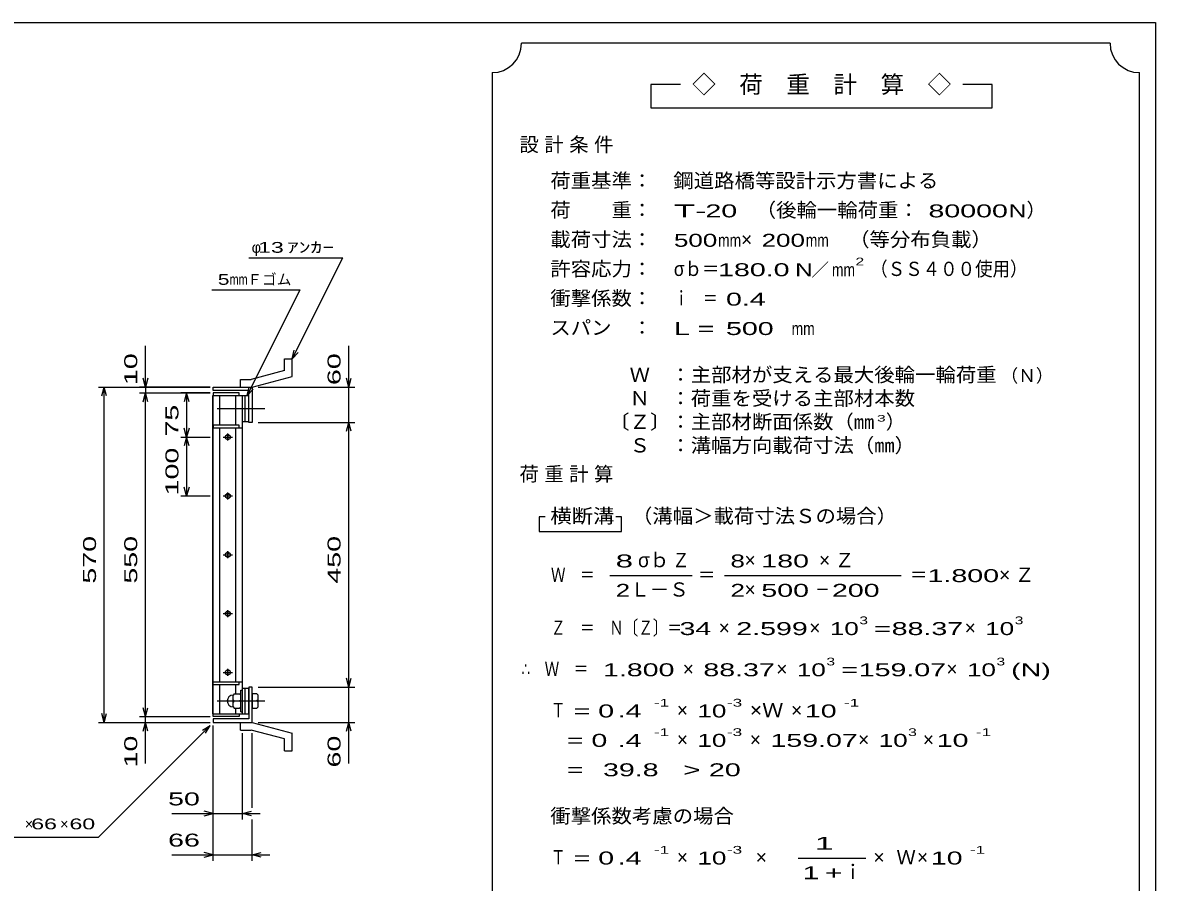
# Model space of a CAD drawing. Units: millimetres, scale not verified. Extents: x -1820 to 1731, y -1282 to 1054.
# Drawn here: x -194 to 1731, y -408 to 1054 of the extents above; entities that cross this region are included whole.
import ezdxf
from ezdxf.enums import TextEntityAlignment as Align

# ---------------------------------------------------------------- set-up
doc = ezdxf.new("R2010")
doc.units = ezdxf.units.MM
doc.header["$LTSCALE"] = 10
doc.linetypes.add('CHAIN', pattern=[18.5, 12, -1.5, 3.5, -1.5])
for name, color, linetype, lineweight in [('0_2', 150, 'Continuous', 25), ('16', 3, 'Continuous', 25), ('19', 6, 'Continuous', 25), ('22', 4, 'Continuous', 25), ('24', 2, 'Continuous', 25)]:
    doc.layers.add(name, color=color, linetype=linetype, lineweight=lineweight)
doc.styles.add('ベクトル', font='')
doc.styles.get('ベクトル').set_extended_font_data('ベクトル')

msp = doc.modelspace()

# ---------------------------------------------------------------- linework, layer by layer
at = {"layer": '0_2'}
for p, q in [((-1729, 1053.5), (1731, 1053.5)), ((1731, 1053.5), (1731, -1146.5))]:
    msp.add_line(p, q, dxfattribs=at)
at = {"layer": '16'}
for p, q in [((174, 424), (130, 424)), ((130, 424), (130, 419.5)), ((174, 419.5), (174, 424)), ((129.3, -121.5), (129.3, 419.5)), ((129.3, 419.5), (130, 419.5)), ((130, 419.5), (174, 419.5)), ((130, -121.5), (130, 419.5)), ((130, 419.5), (180, 419.5)), ((141.5, 369.5), (141.5, 419.5)), ((168.5, 369.5), (168.5, 419.5)), ((180, -121.5), (180, 419.5)), ((180, 419.5), (184.5, 419.5)), ((184.5, 375.5), (184.5, 419.5)), ((184.5, 419.5), (190.5, 419.5)), ((190.5, 375.5), (190.5, 419.5)), ((130, 369.5), (130, 365)), ((174, 369.5), (130, 369.5)), ((174, 365), (174, 369.5)), ((180, 375.5), (184.5, 375.5)), ((184.5, 375.5), (190.5, 375.5)), ((130, 365), (180, 365)), ((141.5, -67), (141.5, 365)), ((147, 349), (163, 349)), ((153, 352), (157, 352)), ((155, 343), (155, 355)), ((168.5, -67), (168.5, 365)), ((153, 346), (157, 346)), ((153, 252), (157, 252)), ((155, 243), (155, 255)), ((147, 249), (163, 249)), ((153, 246), (157, 246)), ((155, 143), (155, 155)), ((147, 149), (163, 149)), ((153, 152), (157, 152)), ((153, 146), (157, 146)), ((147, 49), (163, 49)), ((153, 52), (157, 52)), ((153, 46), (157, 46)), ((155, 43), (155, 55)), ((147, -51), (163, -51)), ((153, -48), (157, -48)), ((153, -54), (157, -54)), ((155, -57), (155, -45)), ((130, -71.5), (130, -67)), ((130, -67), (180, -67)), ((130, -71.5), (174, -71.5)), ((141.5, -121.5), (141.5, -71.5)), ((168.5, -86.5), (168.5, -71.5)), ((174, -71.5), (174, -67)), ((166, -87.5), (164, -89.5)), ((164, -109.5), (164, -89.5)), ((166, -87.5), (175, -87.5)), ((177, -89.5), (175, -87.5)), ((177, -118), (177, -81)), ((177, -81), (180, -81)), ((180, -77.5), (184.5, -77.5)), ((180, -118), (180, -81)), ((184.5, -121.5), (184.5, -77.5)), ((184.5, -77.5), (190.5, -77.5)), ((190.5, -121.5), (190.5, -77.5)), ((166, -99.5), (164, -97.5)), ((166, -99.5), (164, -101.5)), ((164, -109.5), (166, -111.5)), ((166, -99.5), (175, -99.5)), ((166, -111.5), (175, -111.5)), ((168.5, -121.5), (168.5, -112.5)), ((175, -99.5), (177, -97.5)), ((177, -101.5), (175, -99.5)), ((175, -111.5), (177, -109.5)), ((129.3, -121.5), (130, -121.5)), ((130, -121.5), (174, -121.5)), ((130, -126), (130, -121.5)), ((130, -121.5), (180, -121.5)), ((174, -126), (130, -126)), ((174, -121.5), (174, -126)), ((177, -118), (180, -118)), ((180, -121.5), (184.5, -121.5)), ((184.5, -121.5), (190.5, -121.5))]:
    msp.add_line(p, q, dxfattribs=at)
at = {"layer": '16', "linetype": 'CHAIN'}
for p, q in [((137, 397.5), (218, 397.5)), ((137, -99.5), (218, -99.5))]:
    msp.add_line(p, q, dxfattribs=at)
at = {"layer": '16'}
for centre, radius, start, end in [((153, 349), 3, 90, 270), ((155, 349), 4, 46.6, 133.4), ((157, 349), 3, 270, 90), ((155, 349), 4, 226.6, 313.4), ((153, 249), 3, 90, 270), ((155, 249), 4, 46.6, 133.4), ((157, 249), 3, 270, 90), ((155, 249), 4, 226.6, 313.4), ((153, 149), 3, 90, 270), ((155, 149), 4, 46.6, 133.4), ((155, 149), 4, 226.6, 313.4), ((157, 149), 3, 270, 90), ((153, 49), 3, 90, 270), ((155, 49), 4, 46.6, 133.4), ((155, 49), 4, 226.6, 313.4), ((157, 49), 3, 270, 90), ((153, -51), 3, 90, 270), ((155, -51), 4, 46.6, 133.4), ((155, -51), 4, 226.6, 313.4), ((157, -51), 3, 270, 90), ((164, -99.5), 10, 90, 270)]:
    msp.add_arc(centre, radius, start, end, dxfattribs=at)
at = {"layer": '19'}
for p, q in [((251.1, 482.1), (264.1, 482.1)), ((251.1, 462.1), (251.1, 482.1)), ((264.1, 452.1), (264.1, 482.1)), ((251.1, 462.1), (194.8, 447)), ((176.5, 447), (194.8, 447)), ((176.5, 434), (176.5, 447)), ((196.5, 434), (264.1, 452.1)), ((130, 428), (130, 434)), ((130, 434), (196.5, 434)), ((190.5, 428), (130, 428)), ((176.5, 434), (196.5, 434)), ((190.5, 374), (190.5, 428)), ((196.5, 434), (196.5, 374)), ((196.5, 374), (190.5, 374)), ((196.5, -76), (190.5, -76)), ((190.5, -76), (190.5, -130)), ((196.5, -136), (196.5, -76)), ((204.5, -87.5), (196.5, -87.5)), ((196.5, -87.5), (196.5, -111.5)), ((206.5, -89.5), (204.5, -87.5)), ((206.5, -109.5), (206.5, -89.5)), ((196.5, -99.5), (204.5, -99.5)), ((196.5, -111.5), (204.5, -111.5)), ((206.5, -97.5), (204.5, -99.5)), ((204.5, -99.5), (206.5, -101.5)), ((204.5, -111.5), (206.5, -109.5)), ((130, -130), (130, -136)), ((190.5, -130), (130, -130)), ((130, -136), (196.5, -136)), ((176.5, -136), (196.5, -136)), ((176.5, -149), (176.5, -136)), ((176.5, -149), (194.8, -149)), ((251.1, -164.1), (194.8, -149)), ((196.5, -136), (264.1, -154.1)), ((251.1, -184.1), (251.1, -164.1)), ((264.1, -184.1), (264.1, -154.1)), ((251.1, -184.1), (264.1, -184.1))]:
    msp.add_line(p, q, dxfattribs=at)
at = {"layer": '22'}
for p, q in [((190.5, 654), (350.5, 654)), ((264.5, 482), (350.5, 654)), ((128, 599.5), (278, 599.5)), ((188, 419.5), (278, 599.5)), ((15, 434), (15, 504)), ((360.5, 434), (360.5, 504)), ((264.5, 482), (267.5, 496.6)), ((264.5, 482), (274.5, 493)), ((15, 434), (11, 449)), ((19, 449), (15, 434)), ((360.5, 434), (356.5, 449)), ((360.5, 434), (364.5, 449)), ((-65, 434), (125, 434)), ((-59, 419), (-55, 434)), ((-51, 419), (-55, 434)), ((-55, -136), (-55, 434)), ((125, 434), (5, 434)), ((5, 424), (125, 424)), ((11, 409), (15, 424)), ((15, 434), (15, 424)), ((19, 409), (15, 424)), ((15, -126), (15, 424)), ((125, 424), (75, 424)), ((85, 424), (81, 409)), ((89, 409), (85, 424)), ((85, 424), (85, 349)), ((188, 419.5), (191, 434.1)), ((188, 419.5), (198, 430.5)), ((206.5, 434), (370.5, 434)), ((360.5, 374), (360.5, 434)), ((206.5, 374), (370.5, 374)), ((356.5, 359), (360.5, 374)), ((364.5, 359), (360.5, 374)), ((360.5, -76), (360.5, 374)), ((75, 349), (125, 349)), ((85, 349), (81, 364)), ((85, 349), (81, 334)), ((89, 364), (85, 349)), ((89, 334), (85, 349)), ((85, 349), (85, 249)), ((85, 249), (81, 264)), ((89, 264), (85, 249)), ((75, 249), (125, 249)), ((206.5, -76), (370.5, -76)), ((360.5, -76), (356.5, -61)), ((360.5, -76), (364.5, -61)), ((360.5, -136), (360.5, -76)), ((15, -126), (11, -111)), ((15, -126), (19, -111)), ((-55, -136), (-59, -121)), ((-55, -136), (-51, -121)), ((5, -126), (125, -126)), ((15, -136), (15, -126)), ((-65, -136), (125, -136)), ((-65, -331), (125, -141)), ((5, -136), (125, -136)), ((11, -151), (15, -136)), ((19, -151), (15, -136)), ((15, -206), (15, -136)), ((112, -149), (125, -141)), ((117, -154), (125, -141)), ((130, -301), (130, -141)), ((130, -371), (130, -141)), ((206.5, -136), (370.5, -136)), ((356.5, -151), (360.5, -136)), ((364.5, -151), (360.5, -136)), ((360.5, -206), (360.5, -136)), ((180, -301), (180, -154)), ((196.5, -281), (196.5, -154)), ((130, -291), (115, -287)), ((180, -291), (195, -287)), ((60, -291), (130, -291)), ((115, -295), (130, -291)), ((130, -291), (180, -291)), ((195, -295), (180, -291)), ((180, -291), (210, -291)), ((196.5, -371), (196.5, -301)), ((-265, -331), (-65, -331)), ((60, -361), (130, -361)), ((130, -361), (115, -357)), ((115, -365), (130, -361)), ((130, -361), (196.5, -361)), ((196.5, -361), (211.5, -357)), ((211.5, -365), (196.5, -361)), ((196.5, -361), (226.5, -361))]:
    msp.add_line(p, q, dxfattribs=at)
at = {"layer": '24', "color": 4}
for p, q in [((1654, 1018.5), (654, 1018.5)), ((604, 968.5), (604, -581.5)), ((1704, -581.5), (1704, 968.5)), ((924, 948.5), (874, 948.5)), ((874, 948.5), (874, 908.5)), ((1454, 948.5), (1404, 948.5)), ((1454, 908.5), (1454, 948.5)), ((874, 908.5), (1454, 908.5)), ((694, 213.5), (684, 213.5)), ((684, 213.5), (684, 188.5)), ((824, 213.5), (814, 213.5)), ((824, 188.5), (824, 213.5)), ((684, 188.5), (824, 188.5)), ((804, 113.5), (944, 113.5)), ((999, 113.5), (1299, 113.5)), ((1124, -366.5), (1239, -366.5))]:
    msp.add_line(p, q, dxfattribs=at)
for centre, start, end in [((604, 1018.5), 270, 0), ((1704, 1018.5), 180, 270)]:
    msp.add_arc(centre, 50, start, end, dxfattribs=at)

# ---------------------------------------------------------------- texts
at = {"layer": '22', "color": 2, "style": 'ベクトル'}
for s, height, p in [('φ', 18.3, (195.5, 671.5)), ('Ｆゴム', 18.33, (188, 617)), ('×', 18.3, (-190, -308.5)), ('×', 18.3, (-130, -308.5))]:
    msp.add_text(s, height=height, dxfattribs=at).set_placement(p, align=Align.MIDDLE_LEFT)
for s, height, width, p in [(' 13 ', 18.33, 1.6, (195.5, 671.5)), ('ｱﾝｶｰ', 18.33, 1.6, (255.5, 671.5)), ('5', 18.3, 1.45, (138, 617)), ('mm', 18.33, 0.75, (158, 617)), (' 50 ', 21.99, 1.65, (40, -266)), (' 66 ', 18.33, 1.6, (-190, -308.5)), (' 60 ', 18.33, 1.6, (-125, -308.5)), (' 66 ', 21.99, 1.65, (40, -336))]:
    msp.add_text(s, height=height, dxfattribs=dict(at, width=width)).set_placement(p, align=Align.MIDDLE_LEFT)
at = {"layer": '22', "color": 2, "style": 'ベクトル', "width": 1.65}
for s, p in [(' 10 ', (-10, 424)), (' 60 ', (335.5, 424)), (' 75 ', (60, 336.5)), (' 100 ', (60, 236.5)), (' 570 ', (-80, 86.5)), (' 550 ', (-10, 86.5)), (' 450 ', (335.5, 86.5)), (' 10 ', (-10, -226)), (' 60 ', (335.5, -226))]:
    msp.add_text(s, height=21.99, rotation=90, dxfattribs=at).set_placement(p, align=Align.MIDDLE_LEFT)
at = {"layer": '24', "style": 'ベクトル'}
for s, height, p in [('◇\u3000荷\u3000重\u3000計\u3000算\u3000◇', 29.33, (944, 948.5)), ('）', 24.2, (1512, 735)), ('×', 24.2, (1027, 685)), ('／', 22, (1146.5, 633.5)), ('（Ｎ）', 21.99, (1468, 453.5)), ('）', 24.2, (1273, 375)), ('σｂ', 24.19, (852, 140)), ('×', 24.2, (1033, 140)), ('Ｌ－Ｓ', 24.19, (839, 90)), ('×', 24.2, (1033, 90)), ('×', 24.2, (989, 25)), ('×', 24.2, (1143, 25)), ('×', 24.2, (1407, 25)), ('×', 24.2, (928, -45)), ('×', 24.2, (1087, -45)), ('×', 24.2, (1376, -45)), ('×', 24.2, (918, -115)), ('×', 24.2, (1112, -115)), ('×', 24.2, (918, -165)), ('×', 24.2, (1042, -165)), ('×', 24.2, (1226, -165)), ('×', 24.2, (1336, -165)), ('×', 24.2, (918, -365)), ('×', 24.2, (1052, -365)), ('×', 24.2, (1252, -365)), ('Ｗ', 24.2, (1291, -365)), ('×', 24.2, (1326, -365)), ('ｉ', 24.2, (1200.5, -390))]:
    msp.add_text(s, height=height, dxfattribs=at).set_placement(p, align=Align.MIDDLE_LEFT)
for s, height, width, p in [('荷重基準：\u3000', 24.19, 1.05, (703, 785)), ('鋼道路橋等設計示方書による', 24.19, 1.05, (912, 785)), ('荷\u3000\u3000重：\u3000', 24.19, 1.05, (703, 735)), ('（後輪一輪荷重：', 24.19, 1.05, (1052, 735)), ('T-', 21.99, 2, (913, 733.5)), (' 20 ', 21.99, 1.65, (953, 733.5)), (' 80000', 21.99, 1.65, (1332, 733.5)), ('N', 22, 1.4, (1482, 733.5)), ('載荷寸法：\u3000', 24.19, 1.05, (703, 685)), ('500', 21.99, 1.5, (913, 683.5)), ('200', 21.99, 1.5, (1062, 683.5)), ('\u3000（等分布負載）', 24.19, 1.05, (1176, 685)), ('mm', 21.99, 0.8, (988, 683.5)), ('mm', 21.99, 0.8, (1137, 683.5)), ('許容応力：\u3000', 24.19, 1.05, (703, 635)), ('σｂ＝', 24.19, 0.9, (913, 635)), ('180.0', 21.99, 1.65, (988, 633.5)), ('N', 22, 1.4, (1119, 633.5)), ('mm', 21.99, 0.8, (1181.5, 633.5)), ('2', 13.2, 1.5, (1221.5, 647.5)), ('（ＳＳ４００使用）', 24.19, 0.9, (1246.5, 635)), ('衝撃係数：\u3000', 24.19, 1.05, (703, 585)), ('ｉ\u3000＝', 24.19, 0.75, (913, 585)), (' 0.4', 21.99, 1.65, (988, 583.5)), ('スパン\u3000：\u3000', 24.19, 1.05, (703, 535)), ('L =', 21.99, 1.65, (913, 533.5)), (' 500 ', 21.99, 1.65, (988, 533.5)), ('mm', 21.99, 0.8, (1113, 533.5)), ('\u3000Ｗ\u3000：主部材が支える最大後輪一輪荷重', 24.19, 1.05, (803, 455)), ('\u3000Ｎ\u3000：荷重を受ける主部材本数', 24.19, 1.05, (803, 415)), ('〔Ｚ〕：主部材断面係数（㎜', 24.19, 1.05, (803, 375)), ('3', 11, 1.8, (1258, 381)), ('\u3000Ｓ\u3000：溝幅方向載荷寸法（㎜）', 24.19, 1.05, (803, 335)), ('\u3000（溝幅＞載荷寸法Ｓの場合）', 24.19, 1.05, (807, 215)), ('横断溝', 24.19, 1.1, (703, 215)), ('8', 22, 1.8, (814, 138.5)), ('Ｚ', 24.2, 0.9, (910, 140)), ('8', 22, 1.5, (1009, 138.5)), (' 180 ', 21.99, 1.65, (1048, 138.5)), ('Ｗ\u3000＝', 24.19, 0.75, (704, 115)), ('＝', 24.2, 0.9, (954, 115)), ('＝', 24.2, 0.9, (1314, 115)), ('1.800', 21.99, 1.65, (1344, 113.5)), ('2', 22, 1.5, (814, 88.5)), ('2', 22, 1.5, (1009, 88.5)), (' 500 ', 21.99, 1.65, (1048, 88.5)), (' 200 ', 21.99, 1.65, (1168, 88.5)), ('－', 24.2, 0.75, (1153, 90)), ('Ｚ\u3000＝\u3000Ｎ〔Ｚ〕＝', 24.19, 0.75, (704, 25)), ('3', 13.2, 1.5, (1228, 37.5)), ('3', 13.2, 1.5, (1492, 37.5)), (' 34 ', 21.99, 1.65, (909, 23.5)), ('2.599', 21.99, 1.65, (1019, 23.5)), ('10', 21.99, 1.5, (1178, 23.5)), ('=', 22, 1.7, (1253, 23.5)), ('88.37', 21.99, 1.65, (1283, 23.5)), ('10', 21.99, 1.5, (1442, 23.5)), ('∴\u3000Ｗ\u3000＝', 24.19, 0.75, (654, -45)), (' 1.800', 21.99, 1.65, (779, -46.5)), ('88.37', 21.99, 1.65, (963, -46.5)), ('10', 21.99, 1.5, (1122, -46.5)), ('3', 13.2, 1.5, (1172, -32.5)), ('159.07', 21.99, 1.65, (1227, -46.5)), ('10', 21.99, 1.5, (1411, -46.5)), ('3', 13.2, 1.5, (1461, -32.5)), ('(N)', 21.99, 1.65, (1486, -46.5)), ('=', 22, 1.7, (1197, -46.5)), ('-1', 13.2, 1.65, (879, -102.5)), ('-3', 13.2, 1.65, (1003, -102.5)), ('-1', 13.2, 1.65, (1202, -102.5)), ('Ｔ', 24.2, 0.75, (704, -115)), (' = 0', 21.99, 1.65, (729, -116.5)), (' .4 ', 21.99, 1.65, (804, -116.5)), ('10', 21.99, 1.5, (953, -116.5)), ('×Ｗ', 24.19, 1.1, (1042, -115)), (' 10 ', 21.99, 1.65, (1122, -116.5)), ('-1', 13.2, 1.65, (879, -152.5)), ('-3', 13.2, 1.65, (1003, -152.5)), ('3', 13.2, 1.5, (1311, -152.5)), ('-1', 13.2, 1.65, (1426, -152.5)), ('  = 0', 21.99, 1.65, (704, -166.5)), (' .4 ', 21.99, 1.65, (804, -166.5)), ('10', 21.99, 1.5, (953, -166.5)), ('159.07', 21.99, 1.65, (1077, -166.5)), ('10', 21.99, 1.5, (1261, -166.5)), (' 10 ', 21.99, 1.65, (1346, -166.5)), (' 39.8', 21.99, 1.65, (779, -216.5)), ('>', 22, 1.7, (929, -216.5)), (' 20 ', 21.99, 1.65, (959, -216.5)), ('  =', 21.99, 1.65, (704, -216.5)), ('衝撃係数考慮の場合', 24.19, 1.05, (703, -295)), ('-1', 13.2, 1.65, (879, -352.5)), ('-3', 13.2, 1.65, (1003, -352.5)), ('-1', 13.2, 1.65, (1416, -352.5)), ('Ｔ', 24.2, 0.75, (704, -365)), (' = 0', 21.99, 1.65, (729, -366.5)), (' .4 ', 21.99, 1.65, (804, -366.5)), ('10', 21.99, 1.5, (953, -366.5)), (' 10 ', 21.99, 1.65, (1336, -366.5))]:
    msp.add_text(s, height=height, dxfattribs=dict(at, width=width)).set_placement(p, align=Align.MIDDLE_LEFT)
at = {"layer": '24', "attachment_point": 4, "style": 'ベクトル'}
for s, insert, char_height in [('\\T1.28;設計条件', (650.5, 845), 24.19), ('\\T1.28;荷重計算', (650.5, 285), 24.19), ('\\T1.42;×Ｚ', (1159.5, 140), 24.19), ('\\T1.42;×Ｚ', (1465.5, 115), 24.19), ('\\T1.25;\\W2;\\~1\\~', (1131.5, -341.5), 21.99), ('\\T1.33;\\W1.75;1+', (1131.5, -391.5), 21.99)]:
    msp.add_mtext(s, dxfattribs=dict(at, insert=insert, char_height=char_height))

doc.saveas('drawing.dxf')
